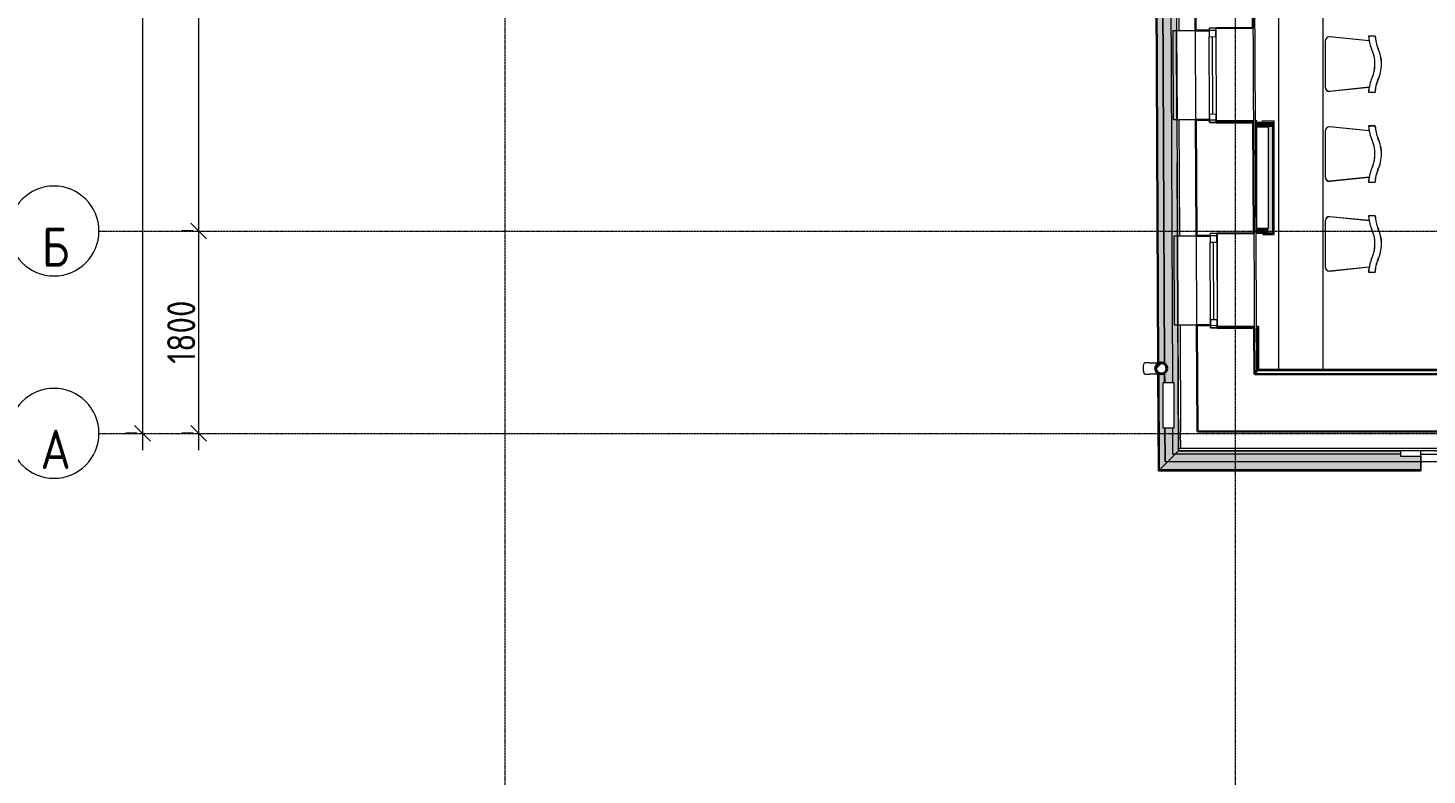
# Model space of a CAD drawing. Header units: millimetres. Extents: x -32 to 417638015, y -35 to 175284279.
# Drawn here: x 780019 to 792470, y 48724 to 55370 of the extents above; entities that cross this region are included whole.
import ezdxf

# ---------------------------------------------------------------- set-up
doc = ezdxf.new("R2010")
doc.units = ezdxf.units.MM
doc.linetypes.add('ADSK_Линия сетки', pattern=[25, 20, -2.5, 0, -2.5])
for name, color, linetype, lineweight in [('_ Окна', 7, 'Continuous', 9), ('_ЭМ_ТХобщее_слой', 7, 'Continuous', 30), ('Обобщенные модели', 7, 'Continuous', 18), ('Ограждение', 7, 'Continuous', 9), ('Окна', 7, 'Continuous', 9), ('Оси', 253, 'Continuous', 9), ('Перекрытие', 7, 'Continuous', 18), ('Размеры', 7, 'Continuous', 9), ('Стены внутренние', 7, 'Continuous', 18), ('Стены наружные', 7, 'Continuous', 18), ('Стены несущие', 7, 'Continuous', 30), ('Стены отделка', 7, 'Continuous', 30), ('Стены штриховка', 7, 'Continuous', 9), ('ТХ', 5, 'Continuous', 0), ('ШТРИХОВКА', 252, 'Continuous', 15)]:
    doc.layers.add(name, color=color, linetype=linetype, lineweight=lineweight)
doc.layers.add('ЭОМ_Лотки рабочие', color=5, linetype='Continuous')
doc.styles.add('GOST Common', font='GOST_Common.ttf', dxfattribs={"width": 0.9, "height": 350})
doc.styles.add('GOST Common_1', font='GOST_Common.ttf', dxfattribs={"width": 0.9, "height": 250})
doc.dimstyles.new('ADSK_Основной_2_5_мм', dxfattribs={"dimscale": 304.8, "dimtxt": 251.428749, "dimasz": 0.463911, "dimexe": 0.492126, "dimexo": 0.492126, "dimgap": 0.098425, "dimtad": 1, "dimrnd": 0.01, "dimdsep": 46, "dimtxsty": 'GOST Common_1', "dimblk1": 'OBLIQUE', "dimblk2": 'OBLIQUE', "dimsah": 1, "dimcen": 0.09, "dimdle": 0.492126, "dimazin": 2, "dimtfac": 1, "dimtdec": 4, "dimtix": 1, "dimtmove": 0, "dimatfit": 3, "dimfxl": 1, "dimtvp": 1, "dimtolj": 1, "dimtzin": 0, "dimlwd": 20, "dimlwe": 20, "dimarcsym": 2})

# ---------------------------------------------------------------- blocks, each defined once
blk = doc.blocks.new('_Oblique')
at = {"color": 0, "linetype": 'ByBlock', "lineweight": -2}
blk.add_line((-0.5, -0.5), (0.5, 0.5), dxfattribs=at)
blk = doc.blocks.new('*D184')
at = {"layer": 'Defpoints', "color": 0, "transparency": 16777216}
for p in [(-8940, 43384), (-9040, 334), (-8940, 334)]:
    blk.add_point(p, dxfattribs=at)
at = {"layer": 'Размеры', "color": 0, "transparency": 16777216}
for p, q in [((-9040, 43534), (-9040, 184)), ((-9090, 43384), (-9190, 43384)), ((-9090, 334), (-9190, 334))]:
    blk.add_line(p, q, dxfattribs=at)
at = {"layer": 'Размеры', "color": 0, "transparency": 16777216, "xscale": 141.4, "yscale": 141.4, "zscale": 141.4}
for p, rotation in [((-9040, 43384), 90), ((-9040, 334), 270)]:
    blk.add_blockref('_Oblique', p, dxfattribs=dict(at, rotation=rotation))
at = {"layer": 'Размеры', "color": 0, "transparency": 16777216, "insert": (-9195, 21859), "char_height": 250, "width": 971.62, "attachment_point": 5, "rotation": 90, "style": 'GOST Common_1'}
blk.add_mtext('\\A1;43050', dxfattribs=at)
blk = doc.blocks.new('*D189')
at = {"layer": 'Defpoints', "color": 0, "transparency": 16777216}
for p in [(-8441, 8634), (-8541, 2134), (-8441, 2134)]:
    blk.add_point(p, dxfattribs=at)
at = {"layer": 'Размеры', "color": 0, "transparency": 16777216}
for p, q in [((-8541, 8784), (-8541, 1984)), ((-8591, 8634), (-8691, 8634)), ((-8591, 2134), (-8691, 2134))]:
    blk.add_line(p, q, dxfattribs=at)
at = {"layer": 'Размеры', "color": 0, "transparency": 16777216, "xscale": 141.4, "yscale": 141.4, "zscale": 141.4}
for p, rotation in [((-8541, 8634), 90), ((-8541, 2134), 270)]:
    blk.add_blockref('_Oblique', p, dxfattribs=dict(at, rotation=rotation))
at = {"layer": 'Размеры', "color": 0, "transparency": 16777216, "insert": (-8696, 5384), "char_height": 250, "width": 756.84, "attachment_point": 5, "rotation": 90, "style": 'GOST Common_1'}
blk.add_mtext('\\A1;6500', dxfattribs=at)
blk = doc.blocks.new('*D190')
at = {"layer": 'Defpoints', "color": 0, "transparency": 16777216}
for p in [(-8441, 2134), (-8541, 334), (-8441, 334)]:
    blk.add_point(p, dxfattribs=at)
at = {"layer": 'Размеры', "color": 0, "transparency": 16777216}
for p, q in [((-8541, 2284), (-8541, 184)), ((-8591, 2134), (-8691, 2134)), ((-8591, 334), (-8691, 334))]:
    blk.add_line(p, q, dxfattribs=at)
at = {"layer": 'Размеры', "color": 0, "transparency": 16777216, "xscale": 141.4, "yscale": 141.4, "zscale": 141.4}
for p, rotation in [((-8541, 2134), 90), ((-8541, 334), 270)]:
    blk.add_blockref('_Oblique', p, dxfattribs=dict(at, rotation=rotation))
at = {"layer": 'Размеры', "color": 0, "transparency": 16777216, "insert": (-8696, 1234), "char_height": 250, "width": 700.59, "attachment_point": 5, "rotation": 90, "style": 'GOST Common_1'}
blk.add_mtext('\\A1;1800', dxfattribs=at)
blk = doc.blocks.new('Тх 2 этаж')
at = {"layer": 'ТХ', "color": 252, "true_color": 0x939598}
for p, q in [((7154, 5567), (7154, -1423)), ((7174, 1497), (7174, 1091)), ((7565, 1501), (7214, 1536)), ((7619, 1543), (7561, 1543)), ((7565, 1087), (7214, 1051)), ((7561, 1044), (7619, 1044)), ((7174, 697), (7174, 291)), ((7565, 701), (7214, 736)), ((7619, 743), (7561, 743)), ((7565, 287), (7214, 251)), ((7561, 244), (7619, 244)), ((7174, -103), (7174, -509)), ((7565, -99), (7214, -64)), ((7619, -57), (7561, -57)), ((7565, -513), (7214, -549)), ((7561, -556), (7619, -556))]:
    blk.add_line(p, q, dxfattribs=at)
for centre, radius, start, end in [((7214, 1497), 39.6, 90, 180), ((7877, 1554), 316, 182.0397, 202.6961), ((7923, 1552), 303, 181.7141, 203.2469), ((7295, 1293), 322, 0.0457, 25.6387), ((7354, 1293), 322, 0.0457, 25.6387), ((7277, 1299), 340, 334.7282, 359.0107), ((7352, 1294), 323, 334.4081, 359.9549), ((7876, 1033), 316, 157.3039, 177.9603), ((7919, 1031), 301, 155.8616, 177.6205), ((7214, 1091), 39.6, 180, 270), ((7214, 697), 39.6, 90, 180), ((7877, 754), 316, 182.0397, 202.6961), ((7295, 493), 322, 0.0457, 25.6387), ((7923, 752), 303, 181.7141, 203.2469), ((7354, 493), 322, 0.0457, 25.6387), ((7277, 499), 340, 334.7282, 359.0107), ((7352, 494), 323, 334.4081, 359.9549), ((7214, 291), 39.6, 180, 270), ((7876, 233), 316, 157.3039, 177.9603), ((7919, 231), 301, 155.8616, 177.6205), ((7214, -103), 39.6, 90, 180), ((7877, -46), 316, 182.0397, 202.6961), ((7923, -48), 303, 181.7141, 203.2469), ((7295, -307), 322, 0.0457, 25.6387), ((7354, -307), 322, 0.0457, 25.6387), ((7277, -301), 340, 334.7282, 359.0107), ((7352, -306), 323, 334.4081, 359.9549), ((7876, -567), 316, 157.3039, 177.9603), ((7919, -569), 301, 155.8616, 177.6205), ((7214, -509), 39.6, 180, 270)]:
    blk.add_arc(centre, radius, start, end, dxfattribs=at)
blk = doc.blocks.new('_ЭМ_ТХ2_2ЭТАЖнов')
at = {"layer": 'ТХ', "color": 252, "true_color": 0x939598}
for p, q in [((7278, 7558), (7278, 568)), ((7299, 3488), (7299, 3082)), ((7690, 3492), (7339, 3528)), ((7743, 3535), (7686, 3535)), ((7690, 3078), (7339, 3042)), ((7685, 3035), (7743, 3035)), ((7299, 2688), (7299, 2282)), ((7690, 2692), (7339, 2728)), ((7743, 2735), (7686, 2735)), ((7690, 2278), (7339, 2242)), ((7685, 2235), (7743, 2235)), ((7299, 1888), (7299, 1482)), ((7690, 1892), (7339, 1928)), ((7743, 1935), (7686, 1935)), ((7690, 1478), (7339, 1442)), ((7685, 1435), (7743, 1435))]:
    blk.add_line(p, q, dxfattribs=at)
for centre, radius, start, end in [((7339, 3488), 39.6, 90, 180), ((8001, 3546), 316, 182.0397, 202.6961), ((8047, 3544), 303, 181.7141, 203.2469), ((7420, 3285), 322, 0.0457, 25.6387), ((7478, 3285), 322, 0.0457, 25.6387), ((7402, 3291), 340, 334.7282, 359.0107), ((7477, 3285), 323, 334.4081, 359.9549), ((8001, 3024), 316, 157.3039, 177.9603), ((8043, 3023), 301, 155.8616, 177.6205), ((7339, 3082), 39.6, 180, 270), ((7339, 2688), 39.6, 90, 180), ((8001, 2746), 316, 182.0397, 202.6961), ((7420, 2485), 322, 0.0457, 25.6387), ((8047, 2744), 303, 181.7141, 203.2469), ((7478, 2485), 322, 0.0457, 25.6387), ((7402, 2491), 340, 334.7282, 359.0107), ((7477, 2485), 323, 334.4081, 359.9549), ((7339, 2282), 39.6, 180, 270), ((8001, 2224), 316, 157.3039, 177.9603), ((8043, 2223), 301, 155.8616, 177.6205), ((7339, 1888), 39.6, 90, 180), ((8001, 1946), 316, 182.0397, 202.6961), ((8047, 1944), 303, 181.7141, 203.2469), ((7420, 1685), 322, 0.0457, 25.6387), ((7478, 1685), 322, 0.0457, 25.6387), ((7402, 1691), 340, 334.7282, 359.0107), ((7477, 1685), 323, 334.4081, 359.9549), ((8001, 1424), 316, 157.3039, 177.9603), ((8043, 1423), 301, 155.8616, 177.6205), ((7339, 1482), 39.6, 180, 270)]:
    blk.add_arc(centre, radius, start, end, dxfattribs=at)
blk = doc.blocks.new('План 2 этажа')
at = {"lineweight": 9}
h = blk.add_hatch(dxfattribs=at)
h.set_pattern_fill('ANSI34', color=8, scale=20)
h.set_pattern_definition([(45, (686.36, 338.7), (-269.4077, 269.4077), []), (45, (776.16, 338.7), (-269.4077, 269.4077), []), (45, (865.96, 338.7), (-269.4077, 269.4077), []), (45, (955.77, 338.7), (-269.4077, 269.4077), [])])
h.paths.add_polyline_path([(44851.357, 8633.7), (44751.357, 8633.7), (44751.357, 5758.7), (44851.357, 5758.7), (44851.357, 5765.757)])
h.paths.add_polyline_path([(44851.357, 8965.757), (44141.357, 8965.757), (44141.357, 8865.757), (44751.357, 8865.757), (44751.357, 8633.7), (44851.357, 8633.7)])
h.paths.add_polyline_path([(43071.357, 8965.757), (42607.411, 8965.757), (42608.511, 8865.757), (43071.357, 8865.757)])
h.paths.add_polyline_path([(44839.469, 4703.7), (44851.357, 4703.7), (44851.357, 5758.7), (44751.357, 5758.7), (44751.357, 4703.7), (44826.357, 4703.7)])
h.paths.add_polyline_path([(38937.342, -5867.992), (39332.842, -5867.992), (39332.842, -5096.401), (38937.342, -5096.401)], flags=9)
h.paths.add_polyline_path([(487.342, -5523.806), (882.842, -5523.806), (882.842, -4752.215), (487.342, -4752.215)], flags=9)
h.paths.add_polyline_path([(3487.342, -5523.806), (3882.842, -5523.806), (3882.842, -4752.215), (3487.342, -4752.215)], flags=9)
h.paths.add_polyline_path([(7622.042, -5523.806), (8049.042, -5523.806), (8049.042, -4752.215), (7622.042, -4752.215)], flags=9)
h.paths.add_polyline_path([(10637.342, -5523.806), (11032.842, -5523.806), (11032.842, -4752.215), (10637.342, -4752.215)], flags=9)
h.paths.add_polyline_path([(18537.342, -5523.806), (18932.842, -5523.806), (18932.842, -4752.215), (18537.342, -4752.215)], flags=9)
h.paths.add_polyline_path([(31035.791, -5523.806), (31431.291, -5523.806), (31431.291, -4752.215), (31035.791, -4752.215)], flags=9)
h.paths.add_polyline_path([(42337.342, -5523.806), (42732.842, -5523.806), (42732.842, -4752.215), (42337.342, -4752.215)], flags=9)
h.paths.add_polyline_path([(49290.092, -5523.806), (49780.092, -5523.806), (49780.092, -4752.215), (49290.092, -4752.215)], flags=9)
h.paths.add_polyline_path([(-5981.158, -5523.806), (-5648.658, -5523.806), (-5648.658, -4752.215), (-5981.158, -4752.215)], flags=9)
h.paths.add_polyline_path([(55758.592, -5523.806), (56311.592, -5523.806), (56311.592, -4752.215), (55758.592, -4752.215)], flags=9)
h.paths.add_polyline_path([(-10042.694, -119.379), (-9584.194, -119.379), (-9584.194, 652.212), (-10042.694, 652.212)], flags=9)
h.paths.add_polyline_path([(-10026.944, 8180.621), (-9599.944, 8180.621), (-9599.944, 8952.212), (-10026.944, 8952.212)], flags=9)
h.paths.add_polyline_path([(-10011.644, 12830.621), (-9616.144, 12830.621), (-9616.144, 13602.212), (-10011.644, 13602.212)], flags=9)
h.paths.add_polyline_path([(-10042.694, 20130.621), (-9584.194, 20130.621), (-9584.194, 20902.212), (-10042.694, 20902.212)], flags=9)
h.paths.add_polyline_path([(-10011.644, 36430.621), (-9616.144, 36430.621), (-9616.144, 37202.212), (-10011.644, 37202.212)], flags=9)
h.paths.add_polyline_path([(-10058.894, 42930.621), (-9568.894, 42930.621), (-9568.894, 43702.212), (-10058.894, 43702.212)], flags=9)
h.paths.add_polyline_path([(-10026.944, 1680.621), (-9599.944, 1680.621), (-9599.944, 2452.212), (-10026.944, 2452.212)], flags=9)
h.paths.add_polyline_path([(46258.592, -5523.806), (46811.592, -5523.806), (46811.592, -4752.215), (46258.592, -4752.215)], flags=9)
at = {"layer": 'Обобщенные модели', "lineweight": 9}
h = blk.add_hatch(dxfattribs=at)
h.set_pattern_fill('FP_11', color=8, angle=90.2724742, style=0, pattern_type=2)
h.set_pattern_definition([(45, (686.36, 338.7), (-106.067, 106.065), [])])
h.paths.add_polyline_path([(14.637, 863.071), (36.889, 863.177), (56.892, 872.927), (70.683, 890.39), (75.531, 912.108), (70.476, 933.778), (56.52, 951.109), (36.426, 960.669), (14.174, 960.563), (-5.828, 950.813), (-19.62, 933.35), (-24.468, 911.632), (-19.413, 889.962), (-5.457, 872.631)])
at = {"layer": 'Ограждение', "transparency": 33554432}
h = blk.add_hatch(color=8, dxfattribs=at)
h.paths.add_polyline_path([(0.2, 0.201), (178.015, 179.798), (153.607, 5771.635), (152.422, 5771.629), (147.573, 6791.285), (149.156, 6791.38), (145.682, 7587.285), (143.787, 7587.371), (140.078, 8364.077), (86.392, 8310.156), (86.392, 7916.342), (-13.608, 7916.342), (-13.608, 8209.719), (-35.537, 8187.693), (-3.953, 951.727), (14.174, 960.563), (36.426, 960.669), (56.892, 950.648), (70.73, 932.691), (75.531, 912.108), (70.683, 890.39), (56.283, 872.631), (36.889, 863.177), (14.637, 863.071), (-3.604, 871.749), (-0.26, 105.736)])
h.paths.add_polyline_path([(140.078, 383.447), (40.078, 383.447), (40.078, 783.447), (140.078, 783.447), (140.078, 506.685)])
h = blk.add_hatch(color=8, dxfattribs=at)
h.paths.add_polyline_path([(0, 0), (4.146, 5.206), (0.372, 869.858), (-3.806, 871.845), (-0.001, 0.201)])
h.paths.add_polyline_path([(-4.154, 951.629), (0.006, 953.657), (-31.587, 8191.661), (-35.737, 8187.492), (-4.192, 960.476)])
h = blk.add_hatch(color=8, dxfattribs=at)
h.paths.add_polyline_path([(178.019, 178.798), (179.015, 179.798), (178.015, 179.798)])
h.paths.add_polyline_path([(165.171, 3122.327), (166.17, 3122.422), (165.17, 3122.422)])
h.paths.add_polyline_path([(157.077, 4976.643), (158.077, 4976.734), (157.077, 4976.734)])
h.paths.add_polyline_path([(149.156, 6791.293), (150.156, 6791.38), (149.156, 6791.38)])
for points in [[(2335.013, 0.201), (2335.013, 129.798), (2155.015, 129.798), (2155.015, 178.798), (178.019, 178.798), (0.2, 0.201), (2155.015, 0.201)], [(346.885, 0), (2335.013, 0.201), (2335.013, 4.169), (4.151, 4.169), (0.2, 0), (178.019, 0)]]:
    blk.add_hatch(color=8, dxfattribs=at).paths.add_polyline_path(points)
at = {"layer": 'Стены внутренние'}
for points in [[(1017.95, 3059.851), (1017.95, 3099.851), (866.238, 3099.851), (866.238, 3059.851), (977.95, 3059.851)], [(1017.95, 2114.926), (1017.95, 3059.851), (977.95, 3059.851), (977.95, 2114.926)], [(867.95, 2114.926), (977.95, 2114.926), (977.95, 2154.926), (867.95, 2154.926)]]:
    blk.add_hatch(color=8, dxfattribs=at).paths.add_polyline_path(points)
at = {"layer": '_ Окна', "color": 8, "lineweight": 18}
for p, q in [((511.141, 3938.982), (451.142, 3938.697)), ((451.142, 3938.697), (451.504, 3862.697)), ((451.504, 3862.697), (511.503, 3862.983)), ((511.503, 3862.983), (511.141, 3938.982)), ((454.775, 3174.705), (514.775, 3174.99)), ((455.137, 3098.706), (454.775, 3174.705)), ((514.775, 3174.99), (515.136, 3098.991)), ((515.136, 3098.991), (455.137, 3098.706)), ((519.83, 2112.003), (459.831, 2111.717)), ((459.831, 2111.717), (460.192, 2035.718)), ((460.192, 2035.718), (520.191, 2036.003)), ((520.191, 2036.003), (519.83, 2112.003)), ((463.464, 1347.726), (523.463, 1348.011)), ((463.825, 1271.727), (463.464, 1347.726)), ((523.825, 1272.012), (463.825, 1271.727)), ((523.463, 1348.011), (523.825, 1272.012))]:
    blk.add_line(p, q, dxfattribs=at)
at = {"layer": '_ Окна', "color": 8}
for p, q in [((511.237, 3918.982), (451.237, 3918.697)), ((484.775, 3174.848), (481.503, 3862.84)), ((515.041, 3118.991), (455.042, 3118.706)), ((519.925, 2092.003), (459.926, 2091.717)), ((493.463, 1347.868), (490.192, 2035.861)), ((523.729, 1292.012), (463.73, 1291.726))]:
    blk.add_line(p, q, dxfattribs=at)
at = {"layer": 'Обобщенные модели', "color": 8}
for p, q in [((-78.353, 961.377), (-120.856, 961.174)), ((-2.332, 961.738), (-0.698, 961.746)), ((1.186, 961.755), (4.209, 961.769)), ((4.209, 961.769), (5.422, 961.775)), ((-120.381, 861.176), (-77.877, 861.378)), ((-0.43, 861.746), (-2.01, 861.738)), ((1.622, 861.756), (0.407, 861.75)), ((2.858, 861.762), (1.622, 861.756)), ((5.905, 861.776), (2.858, 861.762))]:
    blk.add_line(p, q, dxfattribs=at)
at = {"layer": 'Обобщенные модели', "color": 8, "flags": 128}
for points in [[(-78.353, 961.377), (-72.685, 961.404), (-67.1, 961.43), (-61.608, 961.456), (-56.217, 961.482), (-50.935, 961.507), (-45.771, 961.532), (-40.734, 961.555), (-35.83, 961.579), (-31.069, 961.601), (-26.458, 961.623), (-22.004, 961.645), (-17.715, 961.665), (-13.596, 961.685), (-9.655, 961.703), (-5.898, 961.721), (-4.198, 961.729)], [(-3.916, 861.729), (-7.594, 861.712), (-11.459, 861.694), (-15.505, 861.674), (-19.724, 861.654), (-24.111, 861.633), (-28.657, 861.612), (-33.357, 861.589), (-38.202, 861.566), (-43.185, 861.543), (-48.297, 861.518), (-53.531, 861.493), (-58.877, 861.468), (-64.329, 861.442), (-69.876, 861.416), (-75.51, 861.389), (-77.877, 861.378)]]:
    blk.add_lwpolyline(points, dxfattribs=at)
at = {"layer": 'Обобщенные модели', "color": 8}
for start, end in [(125.2348101, 180.2724742), (180.2724742, 235.2696072), (120.9173182, 123.0747675), (118.5938703, 120.0924403), (113.3662959, 118.5938703), (237.4288371, 239.5854747), (240.4100422, 241.9080484), (241.9080484, 247.1873922)]:
    blk.add_arc((25.532, 911.87), 52, start, end, dxfattribs=at)
at = {"layer": 'Обобщенные модели', "color": 8, "lineweight": 40}
for start, end in [(0.2724742, 180.2724742), (180.2724742, 0.2724742)]:
    blk.add_arc((25.532, 911.87), 50, start, end, dxfattribs=at)
at = {"layer": 'Обобщенные модели', "color": 8}
for start_param, end_param in [(3.141592654, 4.71238898), (4.71238898, 6.283185307)]:
    blk.add_ellipse((-120.618, 911.175), major_axis=(0.238, -49.999), ratio=0.309016994, start_param=start_param, end_param=end_param, dxfattribs=at)
at = {"layer": 'Ограждение', "color": 8}
for p, q in [((-4.154, 951.629), (-35.737, 8187.492)), ((-3.953, 951.727), (-35.537, 8187.693)), ((-3.003, 952.19), (-34.589, 8188.645)), ((-2.875, 952.253), (-34.461, 8188.774)), ((-2.682, 952.346), (-34.269, 8188.966)), ((-2.406, 952.481), (-33.994, 8189.243)), ((-0.661, 953.332), (-32.253, 8190.992)), ((-0.32, 953.498), (-31.912, 8191.334)), ((0.006, 953.657), (-31.587, 8191.661)), ((1.219, 954.248), (-30.377, 8192.876)), ((165.171, 3122.327), (161.701, 3917.32)), ((165.171, 3122.327), (161.701, 3917.32)), ((162.701, 3917.325), (166.171, 3122.332)), ((166.171, 3122.332), (162.701, 3917.325)), ((178.019, 178.798), (166.843, 2739.167)), ((178.019, 178.798), (166.843, 2739.167)), ((170.675, 2090.342), (174.145, 1295.349)), ((174.145, 1295.349), (170.675, 2090.342)), ((0, 0), (-3.806, 871.845)), ((0.2, 0.201), (-3.604, 871.749)), ((1.148, 1.153), (-2.65, 871.295)), ((1.276, 1.282), (-2.521, 871.234)), ((1.468, 1.474), (-2.328, 871.142)), ((1.744, 1.751), (-2.051, 871.01)), ((3.485, 3.5), (-0.298, 870.177)), ((3.825, 3.842), (0.045, 870.013)), ((4.151, 4.169), (0.372, 869.858)), ((5.36, 5.384), (1.59, 869.279)), ((178.019, 178.798), (0.2, 0.201)), ((1.468, 1.474), (178.019, 178.798)), ((179.015, 179.798), (178.019, 178.798)), ((178.019, 178.798), (2155.015, 178.798)), ((178.019, 178.798), (2155.015, 178.798)), ((178.927, 199.798), (179.015, 179.798)), ((2335.013, 129.798), (2335.013, 0.201)), ((2335.013, 1.474), (2335.013, 129.798)), ((0, 0), (1.148, 1.153)), ((1.468, 1.474), (0.2, 0.201)), ((0.2, 0.201), (1.468, 1.474)), ((0.2, 0.201), (2335.013, 0.201)), ((1.148, 1.153), (2335.013, 1.153)), ((1.744, 1.751), (1.276, 1.282)), ((1.276, 1.282), (2335.013, 1.282)), ((5.36, 5.384), (1.468, 1.474)), ((1.468, 1.474), (4.151, 4.169)), ((4.151, 4.169), (1.468, 1.474)), ((1.468, 1.474), (4.151, 4.169)), ((1.468, 1.474), (2335.013, 1.474)), ((3.485, 3.5), (1.744, 1.751)), ((1.744, 1.751), (3.485, 3.5)), ((1.744, 1.751), (2335.013, 1.751)), ((3.825, 3.842), (3.485, 3.5)), ((3.485, 3.5), (2335.013, 3.5)), ((3.825, 3.842), (2335.013, 3.842)), ((4.151, 4.169), (5.36, 5.384)), ((4.151, 4.169), (2335.013, 4.169)), ((5.36, 5.384), (2335.013, 5.384)), ((2335.013, 4.169), (2335.013, 5.384)), ((2335.013, 5.384), (2335.013, 1.474)), ((2335.013, 1.474), (2335.013, 4.169)), ((2335.013, 4.169), (2335.013, 1.474)), ((2335.013, 1.474), (2335.013, 4.169)), ((2335.013, 3.842), (2335.013, 3.5)), ((2335.013, 1.751), (2335.013, 3.5)), ((2335.013, 3.5), (2335.013, 1.751)), ((2335.013, 1.751), (2335.013, 1.282)), ((2335.013, 0.201), (2335.013, 1.474)), ((2335.013, 1.474), (2335.013, 0.201)), ((2335.013, 0), (2335.013, 1.153)), ((0, 0), (2335.013, 0))]:
    blk.add_line(p, q, dxfattribs=at)
at = {"layer": 'Окна', "color": 8}
for p, q in [((511.141, 3938.982), (451.142, 3938.697)), ((451.142, 3938.697), (451.504, 3862.697)), ((454.775, 3174.705), (451.504, 3862.697)), ((511.503, 3862.983), (511.141, 3938.982)), ((511.503, 3862.983), (514.775, 3174.99)), ((454.775, 3174.705), (455.137, 3098.706)), ((515.136, 3098.991), (514.775, 3174.99)), ((455.137, 3098.706), (515.136, 3098.991)), ((519.83, 2112.003), (459.831, 2111.717)), ((459.831, 2111.717), (460.192, 2035.718)), ((463.464, 1347.726), (460.192, 2035.718)), ((520.191, 2036.003), (519.83, 2112.003)), ((520.191, 2036.003), (523.463, 1348.011)), ((463.464, 1347.726), (463.825, 1271.727)), ((463.825, 1271.727), (523.825, 1272.012)), ((523.825, 1272.012), (523.463, 1348.011))]:
    blk.add_line(p, q, dxfattribs=at)
at = {"layer": 'Оси', "color": 8, "linetype": 'ADSK_Линия сетки'}
for p, q in [((685.923, -4690.674), (685.923, 44561.698)), ((-5814.077, -4690.674), (-5814.077, 44448.764)), ((-9428.371, 2133.7), (43381.868, 2133.7)), ((-9428.371, 333.7), (50898.627, 333.7))]:
    blk.add_line(p, q, dxfattribs=at)
at = {"layer": 'Оси', "color": 8, "lineweight": 20}
for centre, start, end in [((-9828.371, 2133.7), 90, 270), ((-9828.371, 2133.7), 270, 90), ((-9828.371, 333.7), 90, 270), ((-9828.371, 333.7), 270, 90)]:
    blk.add_arc(centre, 400, start, end, dxfattribs=at)
at = {"layer": 'Перекрытие', "color": 8}
for p, q in [((1072.623, 901.798), (1072.623, 7691.7)), ((512.623, 3938.989), (512.623, 3627.48)), ((515.045, 3118.234), (845.048, 3118.234)), ((864.856, 3118.234), (872.623, 3118.234)), ((872.623, 3118.234), (872.623, 3100.691)), ((872.623, 3059.851), (872.623, 2154.926)), ((522.623, 2112.016), (522.623, 1524.699)), ((523.758, 1286.093), (853.761, 1286.093)), ((873.725, 1286.093), (891.388, 1286.093)), ((891.388, 1286.093), (891.388, 901.798))]:
    blk.add_line(p, q, dxfattribs=at)
at = {"layer": 'Стены внутренние', "color": 8}
for p, q in [((335.019, 3123.135), (331.239, 3918.126)), ((343.708, 1296.156), (339.927, 2091.147))]:
    blk.add_line(p, q, dxfattribs=at)
at = {"layer": 'Стены наружные', "color": 8}
for p, q in [((90.082, 8366.29), (126.143, 783.447)), ((5.449, 956.31), (-29.536, 8197.29)), ((21.822, 7916.342), (55.472, 951.608)), ((55.343, 951.669), (22.221, 7916.342)), ((131.241, 3917.175), (161.241, 3917.318)), ((135.022, 3122.184), (131.241, 3917.175)), ((165.021, 3122.327), (135.022, 3122.184)), ((865.132, 3100.656), (865.049, 3118.234)), ((139.929, 2090.196), (169.675, 2090.337)), ((143.71, 1295.205), (139.929, 2090.196)), ((173.145, 1295.345), (143.71, 1295.205)), ((873.821, 1273.676), (873.762, 1286.093)), ((885.762, 1286.093), (885.82, 1273.734)), ((56.143, 783.447), (55.72, 872.356)), ((55.855, 872.422), (56.284, 783.447)), ((10.02, 10.064), (5.879, 867.238)), ((59.489, 79.798), (58.045, 383.447)), ((58.217, 383.447), (59.684, 79.798)), ((129.157, 149.798), (128.046, 383.447)), ((2155.015, 149.798), (129.157, 149.798)), ((2334.375, 129.975), (2334.375, 79.798)), ((2335.013, 149.798), (6414.165, 149.798)), ((2334.435, 9.798), (10.022, 9.798)), ((2334.435, 79.798), (59.489, 79.798)), ((2334.435, 79.798), (2334.435, 9.798)), ((8604.492, 79.798), (2335.013, 79.798))]:
    blk.add_line(p, q, dxfattribs=at)
at = {"layer": 'Стены несущие', "color": 8}
for p, q in [((326.201, 4977.447), (331.239, 3918.126)), ((841.138, 3940.551), (836.314, 4954.872)), ((331.239, 3918.126), (451.237, 3918.697)), ((511.141, 3938.982), (841.138, 3940.551)), ((455.018, 3123.706), (335.019, 3123.135)), ((335.019, 3123.135), (339.927, 2091.147)), ((845.132, 3100.561), (515.136, 3098.991)), ((849.826, 2113.572), (845.132, 3100.561)), ((339.927, 2091.147), (459.926, 2091.717)), ((519.83, 2112.003), (849.826, 2113.572)), ((463.706, 1296.726), (343.708, 1296.156)), ((343.708, 1296.156), (348.208, 349.798)), ((853.821, 1273.581), (523.825, 1272.012)), ((855.789, 859.798), (853.821, 1273.581)), ((855.789, 859.798), (7854.492, 859.798)), ((348.208, 349.798), (8364.492, 349.798))]:
    blk.add_line(p, q, dxfattribs=at)
at = {"layer": 'Стены отделка', "color": 8, "lineweight": 9}
for p, q in [((816.149, 9048.079), (855.789, 859.798)), ((875.788, 859.894), (836.149, 9048.079)), ((156.203, 4976.638), (161.241, 3917.318)), ((331.239, 3918.126), (326.201, 4977.447)), ((161.241, 3917.318), (331.239, 3918.126)), ((335.019, 3123.135), (165.021, 3122.327)), ((165.021, 3122.327), (169.929, 2090.338)), ((925.131, 3100.941), (865.132, 3100.656)), ((865.132, 3100.656), (865.136, 3099.851)), ((865.136, 3099.851), (1017.95, 3099.851)), ((866.238, 3099.851), (866.238, 3059.851)), ((866.238, 3059.851), (977.95, 3059.851)), ((1027.95, 3111.851), (925.08, 3111.851)), ((925.08, 3111.851), (925.131, 3100.941)), ((977.95, 3059.851), (977.95, 2154.926)), ((1017.95, 2114.926), (1017.95, 3099.851)), ((1029.95, 2104.926), (1029.95, 3109.851)), ((977.95, 2154.926), (867.95, 2154.926)), ((867.95, 2154.926), (867.95, 2114.926)), ((169.929, 2090.338), (339.927, 2091.147)), ((1017.95, 2114.926), (867.95, 2114.926)), ((869.82, 2114.926), (869.826, 2113.667)), ((869.826, 2113.667), (929.825, 2113.952)), ((929.825, 2113.952), (929.878, 2102.926)), ((929.878, 2102.926), (1027.95, 2102.926)), ((343.708, 1296.156), (173.71, 1295.347)), ((173.71, 1295.347), (179.015, 179.798)), ((193.709, 1295.442), (193.866, 1262.443)), ((885.82, 1273.734), (873.821, 1273.676)), ((873.821, 1273.676), (875.646, 889.798)), ((887.589, 901.798), (885.82, 1273.734)), ((7824.492, 889.798), (865.807, 889.798)), ((865.807, 889.798), (865.807, 859.798)), ((5612.888, 901.798), (887.589, 901.798)), ((140.078, 783.447), (40.078, 783.447)), ((40.078, 783.447), (40.078, 383.447)), ((140.078, 383.447), (140.078, 783.447)), ((855.789, 859.798), (875.788, 859.894)), ((40.078, 383.447), (140.078, 383.447)), ((198.92, 199.798), (198.206, 349.798)), ((179.015, 179.798), (8514.492, 179.798)), ((8514.492, 199.798), (198.92, 199.798)), ((2155.015, 179.798), (2155.015, 129.798)), ((2155.015, 129.798), (2335.013, 129.798)), ((2335.013, 129.798), (2335.013, 179.798))]:
    blk.add_line(p, q, dxfattribs=at)
at = {"layer": 'Стены штриховка', "color": 8}
for p, q in [((176.318, 4952.401), (181.24, 3917.413)), ((189.929, 2090.433), (185.021, 3122.422)), ((1029.95, 3109.851), (925.089, 3109.851)), ((1027.95, 2102.926), (1027.95, 3111.851)), ((1029.95, 3111.851), (1027.95, 3111.851)), ((1029.95, 3109.851), (1029.95, 3111.851)), ((929.868, 2104.926), (1029.95, 2104.926)), ((1027.95, 2102.926), (1029.95, 2102.926)), ((1029.95, 2102.926), (1029.95, 2104.926)), ((193.866, 1262.443), (198.206, 349.798)), ((885.599, 899.798), (883.82, 1273.724)), ((5614.888, 899.798), (885.599, 899.798)), ((198.92, 199.798), (178.92, 199.798))]:
    blk.add_line(p, q, dxfattribs=at)
at = {"layer": 'ЭОМ_Лотки рабочие'}
blk.add_blockref('Тх 2 этаж', (-5689.424, 2325.176), dxfattribs=at)
at = {"layer": 'Оси', "color": 8, "char_height": 350, "attachment_point": 5, "line_spacing_factor": 1.022766, "style": 'GOST Common'}
for s, insert, width in [('\\pxqc,t0.25714,0.51429,0.77143,1.02857,1.28571,1.54286,1.8,2.05714,2.31429,2.57143,2.82857,3.08571,3.34286,3.6,3.85714,4.11429,4.37143,4.62857,4.88571,5.14286,5.4,5.65714,5.91429,6.17143,6.42857,6.68571,6.94286,7.2,7.45714,7.71429,7.97143,8.22857;{Б}', (-9813.444, 1990.849), 261.9), ('\\pxqc,t0.25714,0.51429,0.77143,1.02857,1.28571,1.54286,1.8,2.05714,2.31429,2.57143,2.82857,3.08571,3.34286,3.6,3.85714,4.11429,4.37143,4.62857,4.88571,5.14286,5.4,5.65714,5.91429,6.17143,6.42857,6.68571,6.94286,7.2,7.45714,7.71429,7.97143,8.22857;{А}', (-9813.444, 190.849), 291.6)]:
    blk.add_mtext(s, dxfattribs=dict(at, insert=insert, width=width))
at = {"layer": 'Размеры', "color": 8}
for base, p1, p2, override, picture, middle in [((-9039.994, 333.7), (-8940.009, 43383.7), (-8940.009, 333.7), {"dimpost": '<>', "dimfxl": 43050, "dimlwd": 65535, "dimlwe": 65535}, '*D184', (-9194.994, 21858.7)), ((-8540.616, 2133.7), (-8440.631, 8633.7), (-8440.631, 2133.7), {"dimpost": '<>', "dimfxl": 6500, "dimlwd": 65535, "dimlwe": 65535}, '*D189', (-8695.616, 5383.7)), ((-8540.616, 333.7), (-8440.631, 2133.7), (-8440.631, 333.7), {"dimpost": '<>', "dimfxl": 1800, "dimlwd": 65535, "dimlwe": 65535}, '*D190', (-8695.616, 1233.7))]:
    dim = blk.add_linear_dim(base=base, p1=p1, p2=p2, angle=90, dimstyle='ADSK_Основной_2_5_мм', override=override, dxfattribs=at)
    dim.commit()
    dim.dimension.update_dxf_attribs({"geometry": picture, "text_midpoint": middle})

msp = doc.modelspace()

# ---------------------------------------------------------------- block references
at = {"layer": 'ШТРИХОВКА'}
msp.add_blockref('План 2 этажа', (790079, 51430), dxfattribs=at)

# ---------------------------------------------------------------- next in the draw order: block references
at = {"layer": '_ЭМ_ТХобщее_слой', "lineweight": 50}
msp.add_blockref('_ЭМ_ТХ2_2ЭТАЖнов', (784265, 51763), dxfattribs=at)

doc.saveas('drawing.dxf')
